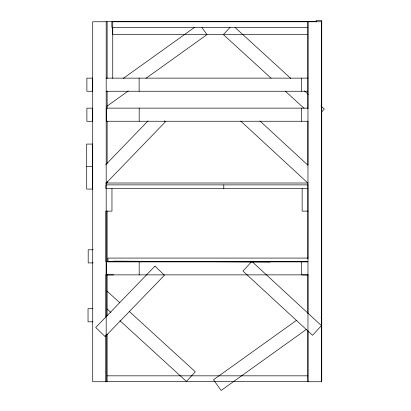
<?xml version="1.0" encoding="UTF-8"?>
<svg xmlns="http://www.w3.org/2000/svg" width="411" height="411" viewBox="0 0 411 411"><rect width="100%" height="100%" fill="white"/><g stroke="black" fill="none" stroke-linecap="round" stroke-linejoin="round"><path stroke-width="0.62" d="M230.145 27.229L223.399 34.611L271.075 78.167M321.345 112.249L324.294 109.018L320.991 106.002M105.658 164.79L147.986 120.957M106.187 183.136L165.448 121.769L164.544 120.901M123.233 78.429L194.65 27.296M106.891 106.269L128.263 90.965M145.992 78.275L206.985 34.611L201.888 27.496M296.382 320.436L213.494 379.779L221.139 390.45L306.632 329.242M112.614 21.485L316.126 21.485M107.127 21.768L92.716 21.768L92.716 381.737L107.127 381.737L107.127 334.256M307.911 330.403L307.911 381.737L321.443 381.737L321.443 21.768L111.843 21.768L111.843 27.388L307.911 27.388M307.777 34.611L112.614 34.611L112.614 27.111M106.172 78.131L307.911 78.131M106.172 91.252L307.911 91.252M307.967 108.129L106.233 108.129L106.264 121.25M106.233 121.25L307.967 121.25M86.706 166.578L92.48 166.578M105.524 183.003L307.931 183.003M307.967 184.878L105.874 184.878L105.874 188.628L307.931 188.628M106.187 211.126L111.962 211.126L111.962 188.628M307.911 211.126L302.136 211.126L302.136 188.628M93.189 249.785L88.19 249.785L88.19 262.912L93.189 262.912M307.967 258.077L107.99 258.077L107.99 261.828L307.967 261.838M106.233 261.745L307.967 261.745M307.967 274.872L106.233 274.872L106.264 261.745M107.184 274.892L113.611 274.892M302.198 274.964L307.967 274.964M93.03 308.697L88.031 308.697L88.031 321.818L93.03 321.818M107.333 375.834L307.798 375.834M107.333 381.459L307.798 381.459M113.611 261.119L269.986 262.013M235.087 27.506L290.783 78.398M304.469 90.903L308.245 94.355M285.234 91.103L304.114 108.355M107.04 291.122L119.786 302.763M129.224 311.389L195.307 371.77L186.455 381.459L119.899 320.647M107.158 309.005L110.934 312.452M259.983 120.993L307.937 165.248M240.738 121.096L307.967 183.136M321.022 317.4L321.746 318.417M321.746 381.459L321.746 20.55L316.126 20.55L316.126 21.834M321.381 21.768L321.381 381.737M307.967 21.768L307.967 381.737M307.911 21.768L307.911 108.391M307.911 121.224L307.911 164.857M307.931 184.878L307.911 258.54M307.911 274.579L307.911 313.079M301.407 108.129L301.407 121.25M301.407 261.745L301.407 274.872M301.35 78.131L301.35 91.252M223.79 184.878L223.79 188.628M139.118 78.131L139.118 91.252M139.18 108.129L139.18 121.25M139.18 261.745L139.18 274.872M112.748 78.419L112.748 21.613L107.127 21.613L107.127 78.419M107.127 91.062L107.127 108.391M107.127 121.224L107.127 163.573M107.127 181.539L107.127 182.823M107.127 211.054L107.127 261.745M107.127 274.579L107.127 315.648M106.187 21.768L106.187 381.737M105.838 211.084L105.838 261.766M105.838 274.594L105.838 316.938M105.838 334.903L105.838 381.737M251.861 261.422L242.958 271.07L312.54 335.278L321.443 325.63L251.861 261.422M154.978 266.117L95.722 327.48L105.159 336.599L164.421 275.236L154.978 266.117M92.66 78.141L86.885 78.141L86.885 91.263L92.66 91.263L92.66 78.141M92.66 108.17L86.885 108.17L86.885 121.296L92.66 121.296L92.66 108.17M92.48 144.081L86.706 144.081L86.706 189.075L92.48 189.075L92.48 144.081"/></g></svg>
